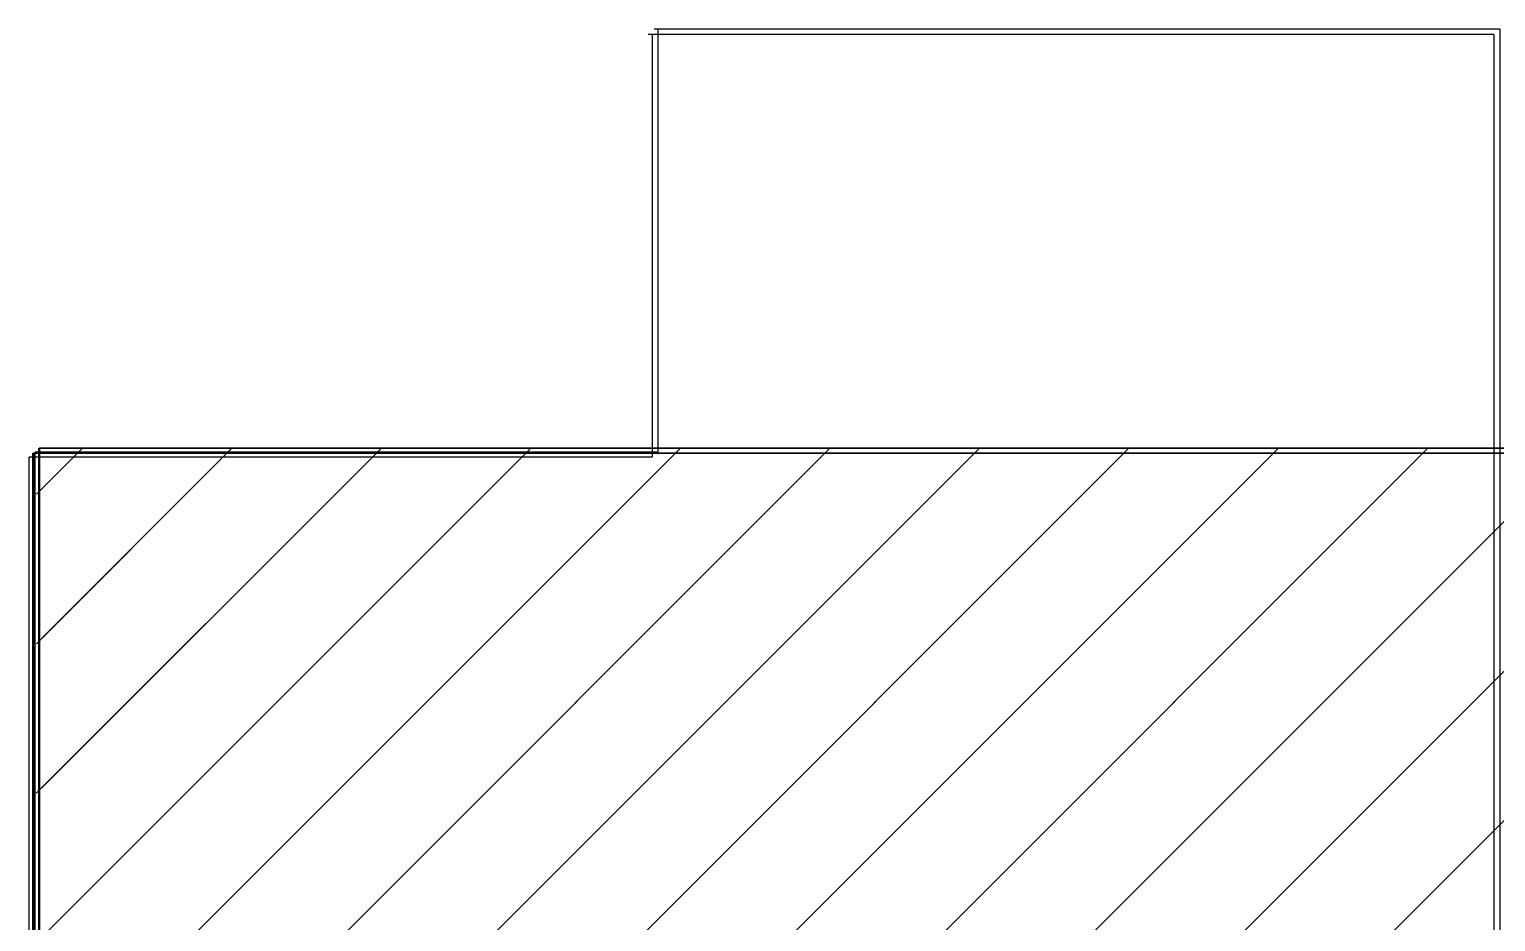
# Model space of a CAD drawing. Header units: inches. Extents: x 4821 to 127877, y 58012 to 433683.
# Drawn here: x 33072 to 33939, y 231957 to 232485 of the extents above; entities that cross this region are included whole.
import ezdxf
from ezdxf.xclip import XClip

# ---------------------------------------------------------------- set-up
doc = ezdxf.new("R2010")
doc.units = ezdxf.units.IN
doc.header["$MEASUREMENT"] = 0
doc.header["$XCLIPFRAME"] = 2
for name, color, linetype in [('A-WAL-CMU', 7, 'Continuous'), ('COL GROUND$0$Cloums$0$A-COL-HAT', 8, 'Continuous'), ('COL GROUND$0$Cloums$0$A-COL-RFC', 210, 'Continuous')]:
    doc.layers.add(name, color=color, linetype=linetype)

# ---------------------------------------------------------------- blocks, each defined once
blk = doc.blocks.new('COL GROUND')
at = {"layer": 'COL GROUND$0$Cloums$0$A-COL-HAT'}
h = blk.add_hatch(dxfattribs=at)
h.set_pattern_fill('ANSI31', color=256, scale=500)
h.set_pattern_definition([(45, (-66684.064, -49806.79), (-44.19417, 44.19417), [])])
h.paths.add_polyline_path([(-53697.66, -21674.95), (-53697.66, -19624.94), (-57497.66, -19624.94), (-57497.66, -21674.95), (-57797.66, -21674.95), (-57797.66, -21668.78), (-57795.6, -16624.94), (-50247.66, -16624.95), (-50247.66, -19574.95), (-50547.66, -19574.95), (-50547.66, -16924.95), (-57495.49, -16924.94), (-57497.66, -19324.95), (-53397.66, -19324.95), (-53397.66, -21674.95)])
at = {"layer": 'COL GROUND$0$Cloums$0$A-COL-RFC', "linetype": 'Continuous', "elevation": 0}
blk.add_lwpolyline([(-57797.66, -21674.94), (-57797.66, -16625.03), (-57503.64, -16624.95), (-50247.66, -16624.95), (-50247.66, -19574.95), (-50547.66, -19574.95), (-50547.66, -16924.95), (-57497.66, -16924.95), (-57497.66, -19324.94), (-53397.66, -19324.94), (-53397.66, -21674.94), (-53697.66, -21674.94), (-53697.66, -19624.94), (-57497.66, -19624.94), (-57497.66, -21674.94), (-57797.66, -21674.94)], dxfattribs=at)
blk = doc.blocks.new('FIRST SLAB EDGE')
at = {"layer": 'A-WAL-CMU'}
for p, q in [((1199806.39, -1721188.56), (1199806.39, -1721738.56)), ((1199806.39, -1721188.56, 0), (1200306.39, -1721188.56, 0)), ((1200304.05, -1721188.56), (1200304.05, -1721438.56)), ((1200304.05, -1721438.56), (1200672.34, -1721438.56)), ((1200672.34, -1722363.52), (1200672.34, -1721438.56))]:
    blk.add_line(p, q, dxfattribs=at)

msp = doc.modelspace()

# ---------------------------------------------------------------- linework, layer by layer
at = {"layer": 'A-WAL-CMU'}
for p, q in [((37906.42, 232237.21), (33077.86, 232237.21)), ((33077.86, 232237.21), (33078.17, 226964.13)), ((37903.02, 232234.23), (33074.46, 232234.23)), ((33074.46, 232234.23), (33074.77, 226961.14))]:
    msp.add_line(p, q, dxfattribs=at)

# ---------------------------------------------------------------- block references
for p in [(90871.66, 248859.26, 0), (90875.06, 248862.25, 0)]:
    msp.add_blockref('COL GROUND', p, dxfattribs=at)
ref = msp.add_blockref('FIRST SLAB EDGE', (1233744.19, 1953670.48), dxfattribs=dict(at, xscale=-1))
XClip(ref).set_block_clipping_path([(1196236.1121028436, -1729554.8924368375), (1201281.1159926755, -1720979.7328682605)])
ref = msp.add_blockref('FIRST SLAB EDGE', (1233747.59, 1953673.46), dxfattribs=dict(at, xscale=-1))
XClip(ref).set_block_clipping_path([(1196236.1121028436, -1729554.8924368375), (1201281.1159926755, -1720979.7328682605)])

doc.saveas('drawing.dxf')
